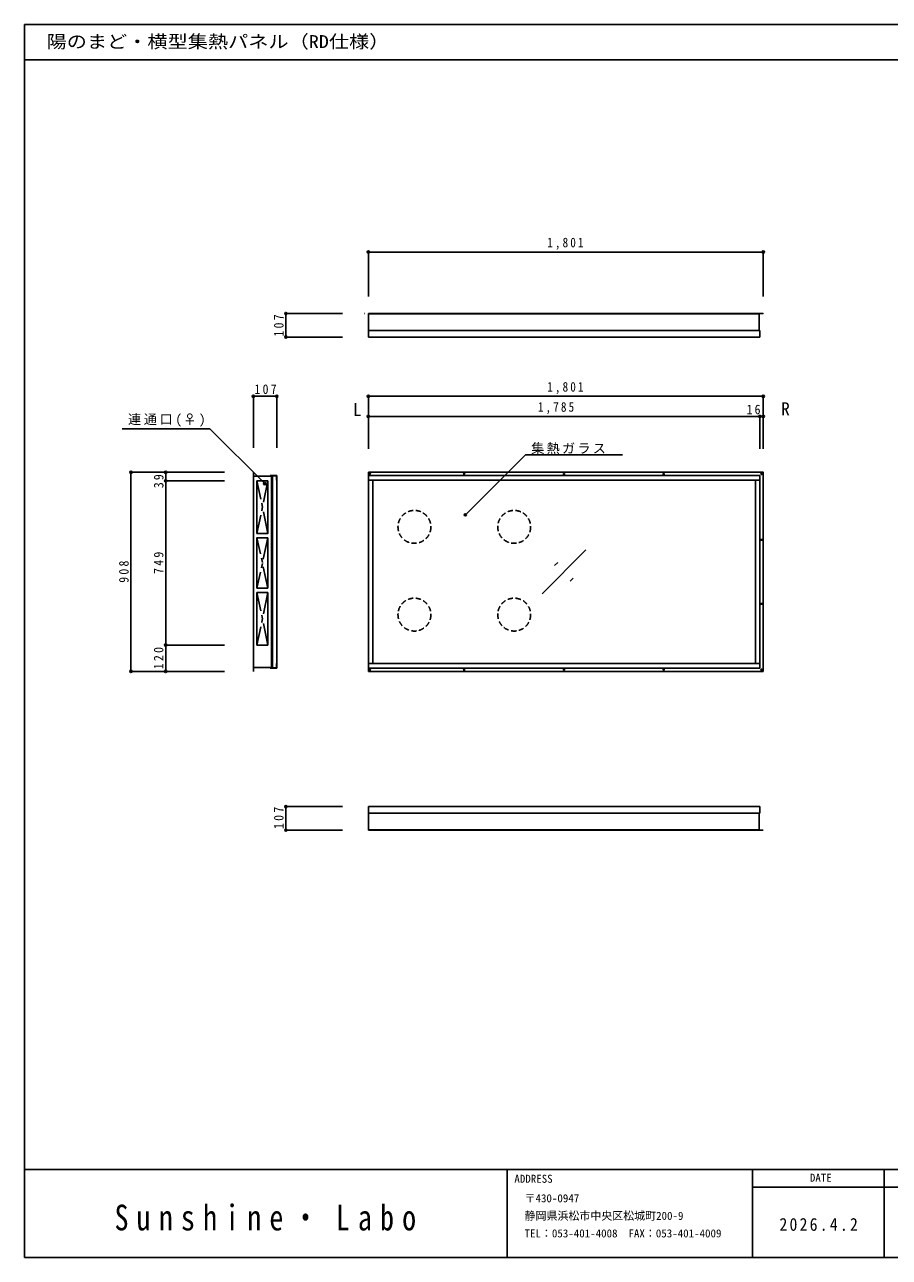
# Model space of a CAD drawing. Units: millimetres at full size, sheet at 1:20. Extents: x -8423 to 8057, y -10732 to 12708.
# Drawn here: x -23 to 3921, y -10732 to -5112 of the extents above; entities that cross this region are included whole.
import ezdxf
from ezdxf.enums import TextEntityAlignment as Align

# ---------------------------------------------------------------- set-up
doc = ezdxf.new("R2010")
doc.units = ezdxf.units.MM
doc.header["$LTSCALE"] = 20
doc.header["$PDMODE"] = 32
doc.header["$PDSIZE"] = 10
doc.linetypes.add('CHAIN1', pattern=[8, 5, -1, 1, -1])
doc.linetypes.add('DASHED1', pattern=[1.8, 1.2, -0.6])
doc.layers.add('0-0', color=4, linetype='Continuous')
doc.styles.add('ＭＳ ゴシック', font='')
doc.styles.add('ＭＳ 明朝', font='')
doc.styles.get('ＭＳ ゴシック').set_extended_font_data('MS Gothic')
doc.styles.get('ＭＳ 明朝').set_extended_font_data('MS Mincho')

msp = doc.modelspace()

# ---------------------------------------------------------------- linework, layer by layer
at = {"layer": '0-0', "color": 5}
for p, q in [((-22.54, -5272.42), (8057.46, -5272.42)), ((-22.54, -10332.42), (8057.46, -10332.42)), ((8057.46, -10732.42), (-22.54, -10732.42))]:
    msp.add_line(p, q, dxfattribs=at)
at = {"layer": '0-0'}
for p, q in [((1545.22, -6148.92), (1545.22, -6351.63)), ((1545.22, -6148.92), (3346.22, -6148.92)), ((1545.22, -6148.92), (1545.22, -6351.63)), ((3346.22, -6148.92), (3346.22, -6351.63)), ((1168.87, -6429.52), (1427.79, -6429.52)), ((1168.87, -6536.52), (1168.87, -6429.52)), ((1168.87, -6536.52), (1427.79, -6536.52)), ((1127.6, -6806.94), (1020.6, -6806.94)), ((1020.6, -6806.94), (1020.6, -7041.66)), ((1127.6, -6806.94), (1127.6, -7041.66)), ((1545.22, -6806.94), (3346.22, -6806.94)), ((1545.22, -6806.94), (1545.22, -7041.66)), ((3346.22, -6806.94), (3346.22, -7041.66)), ((1545.22, -6898.58), (3330.72, -6898.58)), ((1545.22, -6898.58), (1545.22, -7047.04)), ((3330.72, -6898.58), (3330.72, -7047.04)), ((3330.72, -6898.58), (3346.22, -6898.58)), ((3346.22, -6898.58), (3346.22, -7047.04)), ((421.83, -6954.9), (822.7, -6954.9)), ((1072.55, -7204.76), (822.7, -6954.9)), ((1987.65, -7347.07), (2261.55, -7073.17)), ((2261.55, -7073.17), (2704.55, -7073.17)), ((462.41, -7153.09), (462.41, -8061.09)), ((462.41, -7153.09), (888.8, -7153.09)), ((620.91, -7153.09), (620.91, -7192.09)), ((620.91, -7153.09), (888.8, -7153.09)), ((620.91, -7192.09), (888.8, -7192.09)), ((620.91, -7192.09), (620.91, -7941.09)), ((1087.1, -7192.09), (1037.1, -7192.09)), ((1037.1, -7192.09), (1037.1, -7431.76)), ((1545.22, -7168.59), (1545.22, -7153.09)), ((1087.1, -7451.76), (1087.1, -7681.43)), ((2337.22, -7707.09), (2537.22, -7507.09)), ((2394.79, -7578.81), (2408.93, -7564.67)), ((2465.5, -7649.52), (2479.64, -7635.38)), ((1087.1, -7681.43), (1037.1, -7681.43)), ((1087.1, -7701.43), (1087.1, -7941.09)), ((620.91, -7941.09), (888.8, -7941.09)), ((620.91, -7941.09), (620.91, -8061.09)), ((1087.1, -7941.09), (1037.1, -7941.09)), ((462.41, -8061.09), (888.8, -8061.09)), ((620.91, -8061.09), (888.8, -8061.09)), ((1545.22, -8045.59), (1545.22, -8061.09)), ((1545.22, -8061.09), (3346.22, -8061.09)), ((1168.87, -8784.66), (1168.87, -8677.66)), ((1168.87, -8677.66), (1427.79, -8677.66)), ((1168.87, -8784.66), (1427.79, -8784.66))]:
    msp.add_line(p, q, dxfattribs=at)
at = {"layer": '0-0', "color": 7}
for p, q in [((1528.22, -6429.52), (1528.34, -6429.52)), ((1545.22, -6536.52), (1545.22, -6429.52)), ((1545.22, -6430.02), (3346.22, -6430.02)), ((1545.22, -6430.52), (3328.22, -6430.52)), ((3328.22, -6506.52), (3328.22, -6430.02)), ((1545.22, -6506.52), (3330.72, -6506.52)), ((3330.72, -6536.52), (3330.72, -6506.52)), ((1545.22, -6536.52), (3330.72, -6536.52)), ((1020.6, -7153.09), (1020.6, -8061.09)), ((1020.6, -7153.09), (1021.6, -7153.09)), ((1021.1, -7153.09), (1021.1, -8061.09)), ((1105.6, -7171.09), (1021.1, -7171.09)), ((1104.1, -7171.59), (1021.1, -7171.59)), ((1021.6, -7153.09), (1021.6, -7171.09)), ((1125.6, -7170.09), (1097.6, -7170.09)), ((1104.6, -7171.09), (1104.6, -8043.09)), ((1105.6, -7170.09), (1105.6, -8044.09)), ((1107.6, -7170.09), (1107.6, -8044.09)), ((1125.6, -7170.09), (1125.6, -7188.59)), ((1127.6, -7188.59), (1125.6, -7188.59)), ((1127.6, -7168.59), (1127.6, -8045.59)), ((1545.22, -7168.59), (1545.22, -8045.59)), ((3330.72, -7188.59), (1545.22, -7188.59)), ((1565.22, -7188.59), (1565.22, -8025.59)), ((3310.72, -8025.59), (3310.72, -7188.59)), ((1545.22, -8025.59), (3330.72, -8025.59)), ((1020.6, -8061.09), (1021.6, -8061.09)), ((1105.6, -8043.09), (1021.1, -8043.09)), ((1021.6, -8043.09), (1021.6, -8061.09)), ((1127.6, -8045.59), (1097.6, -8045.59)), ((1545.22, -8677.66), (1545.22, -8784.66)), ((1545.22, -8677.66), (3330.72, -8677.66)), ((1545.22, -8707.66), (3330.72, -8707.66)), ((3328.22, -8707.66), (3328.22, -8784.16)), ((3330.72, -8677.66), (3330.72, -8707.66)), ((1545.22, -8783.66), (3328.22, -8783.66)), ((1545.22, -8784.16), (3346.22, -8784.16)), ((1545.22, -8784.66), (3346.22, -8784.66)), ((3346.22, -8784.16), (3346.22, -8784.66))]:
    msp.add_line(p, q, dxfattribs=at)
at = {"layer": '0-0', "linetype": 'CHAIN1'}
for p, q in [((1087.1, -7192.09), (1037.1, -7431.76)), ((1087.1, -7431.76), (1037.1, -7192.09)), ((1087.1, -7451.76), (1037.1, -7681.43)), ((1087.1, -7681.43), (1037.1, -7451.76)), ((1087.1, -7701.43), (1037.1, -7941.09)), ((1087.1, -7941.09), (1037.1, -7701.43))]:
    msp.add_line(p, q, dxfattribs=at)
at = {"layer": '0-0', "color": 2}
for p, q in [((2177.46, -10732.42), (2177.46, -10332.42)), ((3297.46, -10732.42), (3297.46, -10332.42)), ((3897.46, -10332.42), (3897.46, -10732.42)), ((3297.46, -10412.42), (4157.46, -10412.42))]:
    msp.add_line(p, q, dxfattribs=at)
at = {"layer": '0-0', "color": 5}
msp.add_lwpolyline([(-22.54, -10732.42), (-22.54, -5112.42), (8057.46, -5112.42)], dxfattribs=at)
at = {"layer": '0-0', "color": 7}
for points in [[(1545.22, -6429.52), (3346.22, -6429.52), (3346.22, -6430.02)], [(1104.1, -7171.59), (1104.1, -8042.59), (1021.1, -8042.59)], [(1127.6, -7168.59), (1097.6, -7168.59), (1097.6, -7170.09)], [(1545.22, -8045.59), (3330.72, -8045.59), (3330.72, -7168.59), (1545.22, -7168.59)], [(1127.6, -8025.59), (1125.6, -8025.59), (1125.6, -8044.09), (1097.6, -8044.09), (1097.6, -8045.59)]]:
    msp.add_lwpolyline(points, dxfattribs=at)
at = {"layer": '0-0'}
for points in [[(1087.1, -7192.09), (1087.1, -7431.76), (1037.1, -7431.76)], [(1545.22, -7153.09), (3346.22, -7153.09), (3346.22, -8061.09)], [(1087.1, -7451.76), (1037.1, -7451.76), (1037.1, -7681.43)], [(1087.1, -7701.43), (1037.1, -7701.43), (1037.1, -7941.09)]]:
    msp.add_lwpolyline(points, dxfattribs=at)
for centre in [(1552.22, -7161.09), (1982.22, -7161.09), (2437.22, -7161.09), (2892.22, -7161.09), (3338.22, -7161.09), (3338.22, -7461.09), (3338.22, -7753.09), (1552.22, -8053.09), (1982.22, -8053.09), (2437.22, -8053.09), (2892.22, -8053.09), (3338.22, -8053.09)]:
    msp.add_circle(centre, 2.5, dxfattribs=at)
at = {"layer": '0-0', "linetype": 'DASHED1'}
for centre in [(1755.22, -7402.09), (2210.22, -7402.09), (1755.22, -7802.09), (2210.22, -7802.09)]:
    msp.add_circle(centre, 75, dxfattribs=at)
at = {"layer": '0-0', "color": 5}
for p in [(1545.22, -6148.92), (3346.22, -6148.92), (1168.87, -6429.52), (1168.87, -6536.52), (1020.6, -6806.94), (1127.6, -6806.94), (1545.22, -6806.94), (3346.22, -6806.94), (1545.22, -6898.58), (3330.72, -6898.58), (3346.22, -6898.58), (462.41, -7153.09), (620.91, -7153.09), (620.91, -7192.09), (1072.55, -7204.76), (1987.65, -7347.07), (620.91, -7941.09), (462.41, -8061.09), (620.91, -8061.09), (1168.87, -8677.66), (1168.87, -8784.66)]:
    msp.add_point(p, dxfattribs=at)

# ---------------------------------------------------------------- texts
at = {"layer": '0-0', "color": 7, "style": 'ＭＳ ゴシック', "width": 1.15}
msp.add_text('陽のまど・横型集熱パネル（RD仕様）', height=58.65, dxfattribs=at).set_placement((77.39, -5236.54), align=Align.BOTTOM_LEFT)
at = {"layer": '0-0', "color": 7, "style": 'ＭＳ ゴシック'}
for s, p in [('L', (1474.62, -6913.87)), ('R', (3427.25, -6910.6))]:
    msp.add_text(s, height=58.65, dxfattribs=at).set_placement(p, align=Align.BOTTOM_LEFT)
at = {"layer": '0-0', "style": 'ＭＳ ゴシック'}
for s, p in [('ADDRESS', (2211.01, -10403.45)), ('DATE', (3558.81, -10398.68)), ('〒430-0947', (2257.46, -10492.42)), ('静岡県浜松市中央区松城町200-9', (2257.46, -10572.42)), ('TEL：053-401-4008  FAX：053-401-4009', (2257.46, -10652.42))]:
    msp.add_text(s, height=36.66, dxfattribs=at).set_placement(p, align=Align.BOTTOM_LEFT)
at = {"layer": '0-0', "color": 7, "attachment_point": 7, "style": 'ＭＳ ゴシック'}
for s, insert, char_height in [('\\T1.38;\\W0.85;1,801', (2360.72, -6138.92), 43.99), ('\\T1.38;\\W0.85;1,801', (2360.72, -6796.94), 43.99), ('\\T1.38;\\W0.9;107', (1025.6, -6796.94), 43.99), ('\\T1.38;\\W0.85;1,785', (2317.97, -6888.58), 43.99), ('\\T1.36;\\W0.9;16', (3270.1, -6889.37), 43.99), ('\\T1.2;連通口(♀)', (448.88, -6945.14), 43.99), ('\\T1.17;集熱ガラス', (2287.75, -7070.79), 43.99), ('\\T1.28;\\W0.9;2026.4.2', (3419.96, -10612.42), 58.65)]:
    msp.add_mtext(s, dxfattribs=dict(at, insert=insert, char_height=char_height))
at = {"layer": '0-0', "color": 7, "char_height": 43.99, "attachment_point": 7, "rotation": 90, "style": 'ＭＳ ゴシック'}
for s, insert in [('\\T1.38;\\W0.9;107', (1158.87, -6534.52)), ('\\T1.36;\\W0.9;39', (611.21, -7225.77)), ('\\T1.38;\\W0.9;749', (610.91, -7616.59)), ('\\T1.38;\\W0.9;908', (452.41, -7657.09)), ('\\T1.38;\\W0.9;120', (610.91, -8051.09)), ('\\T1.38;\\W0.9;107', (1158.87, -8779.66))]:
    msp.add_mtext(s, dxfattribs=dict(at, insert=insert))
at = {"layer": '0-0', "color": 2, "insert": (387.52, -10611.78), "char_height": 117.3, "attachment_point": 7, "style": 'ＭＳ 明朝'}
msp.add_mtext('\\T1.58;\\W0.8;Sunshine・Labo', dxfattribs=at)

doc.saveas('drawing.dxf')
